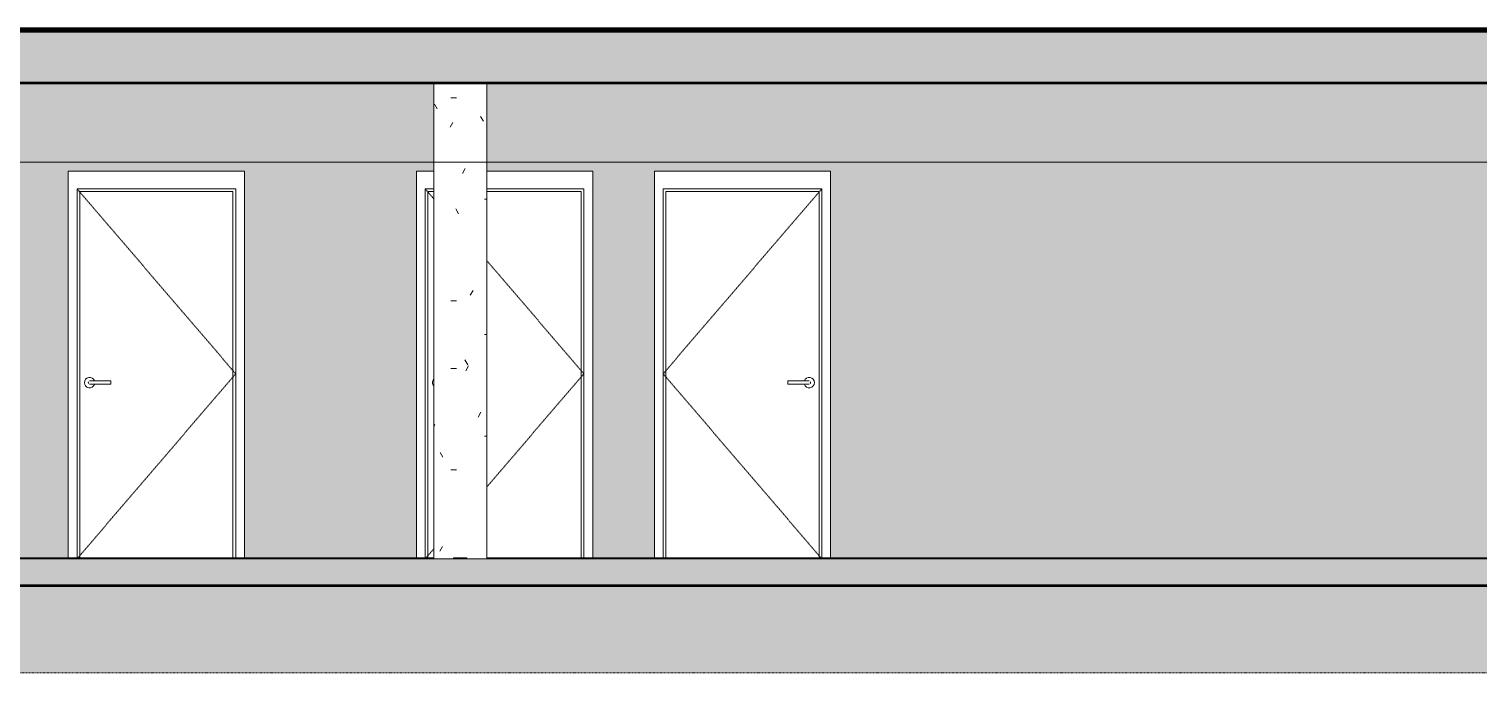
# Model space of a CAD drawing. Header units: inches. Extents: x -4169 to 885, y -251 to 585.
# Drawn here: x -3252.2 to -2923.4, y -145.9 to 0.3 of the extents above; entities that cross this region are included whole.
import ezdxf

# ---------------------------------------------------------------- set-up
doc = ezdxf.new("R2010")
doc.units = ezdxf.units.IN
doc.header["$MEASUREMENT"] = 0
for name, pattern in [('Aligning Line 1_8_', [0.25, 0.125, -0.125]), ('Dash 1_16_', [0.125, 0.0625, -0.0625]), ('Grid Line 1_2_', [0.875, 0.5, -0.125, 0.125, -0.125])]:
    doc.linetypes.add(name, pattern=pattern)
for name, color, linetype, lineweight in [('0-1', 7, 'Continuous', 5), ('0-4', 10, 'Continuous', 13), ('A-DOOR-1', 7, 'Dash 1_16_', 9), ('A-DOOR-2', 7, 'Continuous', 9), ('A-DOOR-FRAM-1', 7, 'Continuous', 9), ('A-FLOR-1', 192, 'Continuous', 50), ('A-FLOR-LEVL-1', 51, 'Grid Line 1_2_', 9), ('A-FLOR-PATT-1', 8, 'Continuous', 9), ('A-GENM-1', 7, 'Continuous', 9), ('C-BLDG-PADS-1', 253, 'Continuous', 9), ('C-BLDG-PADS-2', 10, 'Continuous', 13), ('C-TOPO', 7, 'Continuous', 9), ('C-TOPO-1', 250, 'Continuous', 50), ('G-ANNO-SYMB', 111, 'Aligning Line 1_8_', 9), ('G-ANNO-SYMB-1', 147, 'Aligning Line 1_8_', 9), ('S-COLS', 52, 'Continuous', 9)]:
    doc.layers.add(name, color=color, linetype=linetype, lineweight=lineweight)
doc.layers.add('A-AREA-PATT-3', color=7, linetype='Continuous', lineweight=9, transparency=1)
pattern_1 = [(0, (0, 0), (24, 24), [24, -24]), (0, (0, 9), (24, 24), [24, -24]), (0, (0, 18), (24, 24), [24, -24]), (90, (3, 21), (-24, 24), [24, -24]), (90, (12, 21), (-24, 24), [24, -24]), (90, (21, 21), (-24, 24), [24, -24])]
pattern_2 = [(50, (0, 0), (27.5427, -2.40992), [2.88, -31.68]), (355, (0, 0), (-5.32784, 28.88427), [2.304, -25.344]), (100.451, (2.295, -0.2), (22.21532, 26.47393), [2.448, -26.924]), (46.184, (0, 7.68), (40.98187, -6.35642), [4.32, -47.52]), (96.636, (3.415, 7.15), (35.89075, 37.4062), [3.671, -40.386]), (351.184, (0, 7.68), (35.89097, 37.4062), [3.456, -38.016]), (21, (3.84, 5.76), (22.92104, -15.46073), [2.88, -31.68]), (326, (3.84, 5.76), (9.34353, 27.84574), [2.304, -25.344]), (71.451, (5.75, 4.472), (32.26477, 12.38442), [2.448, -26.924]), (37.5, (0, 0), (0.466855, 12.782707), [1.267, -23.77, 1.267, -24.461, -25.44]), (37.5, (0, 0), (0.466855, 12.782707), [-50.765, 1.267, -24.173]), (7.5, (0, 0), (10.10159, 15.14509), [1.267, -13.402, 1.267, -23.194, -9.696]), (7.5, (0, 0), (10.10159, 15.14509), [-39.13, 1.267, -8.429]), (327.5, (-8.563, 0), (20.49916, -0.86578), [1.267, -8.333, 1.267, -28.685, -39.744]), (327.5, (-8.563, 0), (20.49916, -0.86578), [-39.552, 1.267, -38.477]), (317.5, (-12.403, 0), (22.39478, 3.84429), [1.267, -11.213, 1.267, -18.624, -28.224]), (317.5, (-12.403, 0), (22.39478, 3.84429), [-32.371, 1.267, -26.957])]

# ---------------------------------------------------------------- blocks, each defined once
blk = doc.blocks.new('CTR - 2nd Phase_rvt-1-BUILDING ELEVATION - COURTYARD - LOOKING EAST')
at = {"layer": 'A-FLOR-LEVL-1'}
for p, q in [((-4168.71, 0), (-1856.66, 0)), ((-4168.71, -30), (-1856.66, -30)), ((-4168.71, -120), (-1856.66, -120))]:
    blk.add_line(p, q, dxfattribs=at)
blk = doc.blocks.new('CTR  - Topography_rvt-1-BUILDING ELEVATION - COURTYARD - LOOKING EAST')
at = {"layer": 'C-BLDG-PADS-1'}
h = blk.add_hatch(dxfattribs=at)
h.set_pattern_fill('FP_2', color=256, style=0, pattern_type=2)
h.set_pattern_definition(pattern_2)
h.paths.add_polyline_path([(-1953.33, -126), (-1953.33, -120), (-3824.32, -120), (-3824.32, -126), (-2019.54, -126)], flags=0)
at = {"layer": 'C-TOPO'}
h = blk.add_hatch(dxfattribs=at)
h.set_pattern_fill('FP_18', color=256, style=0, pattern_type=2)
h.set_pattern_definition(pattern_1)
h.paths.add_polyline_path([(-2946.94, -145.91), (-1953.33, -145.91), (-1953.33, -126.01), (-3824.32, -126.01), (-3824.32, -145.91), (-3012.68, -145.91)], flags=0)
at = {"layer": 'A-FLOR-LEVL-1'}
for p, q in [((-4168.71, 0), (-1856.66, 0)), ((-4168.71, -120), (-1856.66, -120))]:
    blk.add_line(p, q, dxfattribs=at)
at = {"layer": 'C-BLDG-PADS-2'}
for p, q in [((-1953.33, -120), (-3824.32, -120)), ((-3824.32, -126), (-1953.33, -126))]:
    blk.add_line(p, q, dxfattribs=at)
at = {"layer": 'C-TOPO'}
blk.add_line((-2865.37, -126.01), (-3824.32, -126.01), dxfattribs=at)
at = {"layer": 'C-TOPO-1'}
blk.add_line((-3824.32, -126.01), (-2865.37, -126.01), dxfattribs=at)
at = {"layer": 'G-ANNO-SYMB-1'}
blk.add_line((-1953.33, 0), (-4072.02, 0), dxfattribs=at)
blk = doc.blocks.new('Parking_Stall_Multiple - STANDARD-1892915-BUILDING ELEVATION - COURTYARD - LOOKING EAST')
at = {"layer": 'A-GENM-1'}
for p, q in [((-3261.82, -119.75), (-3160.32, -119.75)), ((-3155.82, -119.75), (-3152.82, -119.75)), ((-3155.82, -119.75), (-3155.82, -120)), ((-3155.82, -119.75), (-3152.82, -119.75)), ((-3155.82, -120), (-3155.82, -119.75)), ((-3152.82, -120), (-3152.82, -119.75)), ((-3152.82, -120), (-3152.82, -119.75)), ((-3148.32, -119.75), (-3046.82, -119.75)), ((-3046.82, -119.75), (-3043.82, -119.75)), ((-3046.82, -119.75), (-3046.82, -120)), ((-3046.82, -119.75), (-3043.82, -119.75)), ((-3046.82, -120), (-3046.82, -119.75)), ((-3043.82, -119.75), (-2937.82, -119.75)), ((-3043.82, -120), (-3043.82, -119.75)), ((-3043.82, -120), (-3043.82, -119.75)), ((-2937.82, -119.75), (-2934.82, -119.75)), ((-2937.82, -119.75), (-2937.82, -120)), ((-2937.82, -119.75), (-2934.82, -119.75)), ((-2937.82, -120), (-2937.82, -119.75)), ((-2934.82, -119.75), (-2833.32, -119.75)), ((-2934.82, -120), (-2934.82, -119.75)), ((-2934.82, -120), (-2934.82, -119.75))]:
    blk.add_line(p, q, dxfattribs=at)
blk = doc.blocks.new('HOLLOW METAL - UNIT DOOR-1950124-BUILDING ELEVATION - COURTYARD - LOOKING EAST')
at = {"layer": 'A-DOOR-1'}
for p, q in [((-3320.27, -36), (-3284.27, -78)), ((-3284.27, -78), (-3320.06, -119.75))]:
    blk.add_line(p, q, dxfattribs=at)
at = {"layer": 'A-DOOR-2'}
for p, q in [((-3312.6, -79.61), (-3316.73, -79.61)), ((-3316.73, -80.39), (-3312.6, -80.39)), ((-3312.6, -79.61), (-3312.6, -80)), ((-3312.6, -80), (-3312.6, -80.39))]:
    blk.add_line(p, q, dxfattribs=at)
at = {"layer": 'A-DOOR-2', "flags": 128}
for points in [[(-3316.73, -79.61), (-3316.75, -79.61), (-3316.78, -79.61), (-3316.8, -79.61), (-3316.82, -79.61), (-3316.85, -79.61), (-3316.87, -79.61), (-3316.89, -79.61), (-3316.92, -79.61), (-3316.94, -79.61), (-3316.96, -79.61), (-3316.98, -79.61), (-3317, -79.61), (-3317.02, -79.61), (-3317.04, -79.61), (-3317.06, -79.61), (-3317.08, -79.61), (-3317.1, -79.61), (-3317.12, -79.61), (-3317.14, -79.61), (-3317.15, -79.61), (-3317.17, -79.61), (-3317.19, -79.61), (-3317.2, -79.61), (-3317.21, -79.61), (-3317.23, -79.61), (-3317.24, -79.61), (-3317.25, -79.61), (-3317.26, -79.61), (-3317.27, -79.61), (-3317.28, -79.61), (-3317.29, -79.61), (-3317.3, -79.61), (-3317.3, -79.61), (-3317.31, -79.61), (-3317.31, -79.61), (-3317.32, -79.61), (-3317.32, -79.61), (-3317.32, -79.61), (-3317.32, -79.61)], [(-3317.32, -80.39), (-3317.32, -80.39), (-3317.32, -80.39), (-3317.32, -80.39), (-3317.31, -80.39), (-3317.31, -80.39), (-3317.3, -80.39), (-3317.3, -80.39), (-3317.29, -80.39), (-3317.28, -80.39), (-3317.27, -80.39), (-3317.26, -80.39), (-3317.25, -80.39), (-3317.24, -80.39), (-3317.23, -80.39), (-3317.22, -80.39), (-3317.2, -80.39), (-3317.19, -80.39), (-3317.17, -80.39), (-3317.16, -80.39), (-3317.14, -80.39), (-3317.12, -80.39), (-3317.11, -80.39), (-3317.09, -80.39), (-3317.07, -80.39), (-3317.05, -80.39), (-3317.03, -80.39), (-3317.01, -80.39), (-3316.99, -80.39), (-3316.97, -80.39), (-3316.94, -80.39), (-3316.92, -80.39), (-3316.9, -80.39), (-3316.88, -80.39), (-3316.85, -80.39), (-3316.83, -80.39), (-3316.81, -80.39), (-3316.78, -80.39), (-3316.76, -80.39), (-3316.74, -80.39), (-3316.73, -80.39)]]:
    blk.add_lwpolyline(points, dxfattribs=at)
at = {"layer": 'A-DOOR-2'}
for centre, radius, start, end in [((-3317.42, -80), 1.18, 19.6343, 180), ((-3317.42, -80), 1.18, 180, 340.4367), ((-3317.32, -80), 0.394, 150, 180), ((-3317.32, -80), 0.394, 180, 209.3252), ((-3317.32, -80), 0.394, 90, 105), ((-3317.32, -80), 0.394, 255, 270)]:
    blk.add_arc(centre, radius, start, end, dxfattribs=at)
at = {"layer": 'A-DOOR-FRAM-1'}
for p, q in [((-3282.27, -32), (-3322.27, -32)), ((-3322.27, -32), (-3322.27, -119.75)), ((-3282.27, -32), (-3282.27, -119.75)), ((-3320.27, -36), (-3284.27, -36)), ((-3320.27, -119.75), (-3320.27, -36)), ((-3284.27, -36), (-3284.27, -119.75)), ((-3319.65, -36.62), (-3284.9, -36.62)), ((-3319.65, -119.75), (-3319.65, -36.62)), ((-3284.9, -36.62), (-3284.9, -119.75))]:
    blk.add_line(p, q, dxfattribs=at)
blk = doc.blocks.new('HOLLOW METAL - UNIT DOOR-V17-BUILDING ELEVATION - COURTYARD - LOOKING EAST')
at = {"layer": 'A-DOOR-1'}
for p, q in [((-3162.27, -36), (-3160.32, -38.28)), ((-3148.32, -52.28), (-3126.27, -78)), ((-3126.27, -78), (-3148.32, -103.72)), ((-3160.32, -117.72), (-3162.06, -119.75))]:
    blk.add_line(p, q, dxfattribs=at)
at = {"layer": 'A-DOOR-2'}
for start, end in [(140.5243, 180), (180, 219.4757)]:
    blk.add_arc((-3159.42, -80), 1.18, start, end, dxfattribs=at)
at = {"layer": 'A-DOOR-FRAM-1'}
for p, q in [((-3160.32, -32), (-3164.27, -32)), ((-3164.27, -32), (-3164.27, -119.75)), ((-3124.27, -32), (-3148.32, -32)), ((-3124.27, -32), (-3124.27, -119.75)), ((-3162.27, -36), (-3160.32, -36)), ((-3162.27, -119.75), (-3162.27, -36)), ((-3148.32, -36), (-3126.27, -36)), ((-3126.27, -36), (-3126.27, -119.75)), ((-3161.65, -36.62), (-3160.32, -36.62)), ((-3161.65, -119.75), (-3161.65, -36.62)), ((-3148.32, -36.62), (-3126.9, -36.62)), ((-3126.9, -36.62), (-3126.9, -119.75))]:
    blk.add_line(p, q, dxfattribs=at)
blk = doc.blocks.new('HOLLOW METAL - UNIT DOOR-1970601-BUILDING ELEVATION - COURTYARD - LOOKING EAST')
at = {"layer": 'A-DOOR-1'}
for p, q in [((-3072.27, -36), (-3108.27, -78)), ((-3108.27, -78), (-3072.49, -119.75))]:
    blk.add_line(p, q, dxfattribs=at)
at = {"layer": 'A-DOOR-2'}
for p, q in [((-3075.82, -79.61), (-3079.95, -79.61)), ((-3079.95, -80), (-3079.95, -79.61)), ((-3079.95, -80.39), (-3079.95, -80)), ((-3079.95, -80.39), (-3075.82, -80.39))]:
    blk.add_line(p, q, dxfattribs=at)
at = {"layer": 'A-DOOR-2', "flags": 128}
for points in [[(-3075.23, -79.61), (-3075.23, -79.61), (-3075.23, -79.61), (-3075.23, -79.61), (-3075.23, -79.61), (-3075.24, -79.61), (-3075.24, -79.61), (-3075.25, -79.61), (-3075.26, -79.61), (-3075.27, -79.61), (-3075.27, -79.61), (-3075.28, -79.61), (-3075.29, -79.61), (-3075.31, -79.61), (-3075.32, -79.61), (-3075.33, -79.61), (-3075.34, -79.61), (-3075.36, -79.61), (-3075.37, -79.61), (-3075.39, -79.61), (-3075.41, -79.61), (-3075.42, -79.61), (-3075.44, -79.61), (-3075.46, -79.61), (-3075.48, -79.61), (-3075.5, -79.61), (-3075.52, -79.61), (-3075.54, -79.61), (-3075.56, -79.61), (-3075.58, -79.61), (-3075.6, -79.61), (-3075.63, -79.61), (-3075.65, -79.61), (-3075.67, -79.61), (-3075.69, -79.61), (-3075.72, -79.61), (-3075.74, -79.61), (-3075.76, -79.61), (-3075.79, -79.61), (-3075.81, -79.61), (-3075.82, -79.61)], [(-3075.82, -80.39), (-3075.79, -80.39), (-3075.77, -80.39), (-3075.75, -80.39), (-3075.72, -80.39), (-3075.7, -80.39), (-3075.68, -80.39), (-3075.65, -80.39), (-3075.63, -80.39), (-3075.61, -80.39), (-3075.59, -80.39), (-3075.57, -80.39), (-3075.55, -80.39), (-3075.52, -80.39), (-3075.5, -80.39), (-3075.48, -80.39), (-3075.47, -80.39), (-3075.45, -80.39), (-3075.43, -80.39), (-3075.41, -80.39), (-3075.39, -80.39), (-3075.38, -80.39), (-3075.36, -80.39), (-3075.35, -80.39), (-3075.33, -80.39), (-3075.32, -80.39), (-3075.31, -80.39), (-3075.3, -80.39), (-3075.29, -80.39), (-3075.28, -80.39), (-3075.27, -80.39), (-3075.26, -80.39), (-3075.25, -80.39), (-3075.25, -80.39), (-3075.24, -80.39), (-3075.24, -80.39), (-3075.23, -80.39), (-3075.23, -80.39), (-3075.23, -80.39), (-3075.23, -80.39)]]:
    blk.add_lwpolyline(points, dxfattribs=at)
at = {"layer": 'A-DOOR-2'}
for centre, radius, start, end in [((-3075.13, -80), 1.18, 0, 160.3657), ((-3075.13, -80), 1.18, 199.5633, 0), ((-3075.23, -80), 0.394, 75, 90), ((-3075.23, -80), 0.394, 270, 285), ((-3075.23, -80), 0.394, 0, 30), ((-3075.23, -80), 0.394, 330, 0)]:
    blk.add_arc(centre, radius, start, end, dxfattribs=at)
at = {"layer": 'A-DOOR-FRAM-1'}
for p, q in [((-3110.27, -119.75), (-3110.27, -32)), ((-3070.27, -32), (-3110.27, -32)), ((-3070.27, -119.75), (-3070.27, -32)), ((-3108.27, -119.75), (-3108.27, -36)), ((-3108.27, -36), (-3072.27, -36)), ((-3072.27, -36), (-3072.27, -119.75)), ((-3107.65, -119.75), (-3107.65, -36.62)), ((-3107.65, -36.62), (-3072.9, -36.62)), ((-3072.9, -36.62), (-3072.9, -119.75))]:
    blk.add_line(p, q, dxfattribs=at)
blk = doc.blocks.new('CTR - 1st Phase - Common Walls_rvt-1-BUILDING ELEVATION - COURTYARD - LOOKING EAST')
at = {"layer": 'A-AREA-PATT-3'}
h = blk.add_hatch(color=256, dxfattribs=at)
h.paths.add_polyline_path([(-3819.32, -120), (-3809.82, -120), (-3809.82, -119.75), (-3647, -119.75), (-3647, -32), (-3607, -32), (-3607, -119.75), (-3487.32, -119.75), (-3487.32, -12), (-3819.32, -12), (-3819.32, -119.29)], flags=0)
h.paths.add_polyline_path([(-2640.57, -120), (-2506.32, -120), (-2506.32, -12), (-2821.32, -12), (-2821.32, -120), (-2691.52, -120), (-2691.52, -32), (-2651.52, -32), (-2651.52, -120)], flags=0)
h.paths.add_polyline_path([(-1953.82, -120), (-1953.33, -120), (-1953.33, -12), (-2167.32, -12), (-2167.32, -119.75), (-1953.82, -119.75)], flags=0)
h.paths.add_polyline_path([(-3475.32, -119.75), (-3416.09, -119.75), (-3416.05, -119.47), (-3405.69, -117.13), (-3405.68, -117.16), (-3405.33, -117.05), (-3405.2, -116.87), (-3405.15, -116.62), (-3405.15, -114.02), (-3406.93, -114.02), (-3406.93, -113.7), (-3408, -113.49), (-3408.83, -113.22), (-3409.49, -112.93), (-3421.39, -107.32), (-3425.72, -105.31), (-3426.63, -104.72), (-3427.33, -103.82), (-3427.39, -103.57), (-3427.36, -102.98), (-3427.28, -102.37), (-3427.11, -102.08), (-3426.95, -102.05), (-3413.64, -101.98), (-3413.14, -101.94), (-3410.87, -101.92), (-3410.17, -101.83), (-3409.46, -101.66), (-3408.86, -101.41), (-3408.22, -101.02), (-3407.51, -100.43), (-3406.43, -99.1), (-3405.29, -97.14), (-3404.74, -95.97), (-3403.83, -93.62), (-3403.23, -91.78), (-3402.96, -90.93), (-3402.55, -90.44), (-3401.89, -90.21), (-3400.46, -90.37), (-3398.63, -90.64), (-3396.02, -91.18), (-3395.7, -91.2), (-3394.62, -91.24), (-3393.17, -91.17), (-3391.98, -90.98), (-3391.32, -90.74), (-3391.14, -90.59), (-3391.09, -90.45), (-3391.04, -90.26), (-3390.82, -90.23), (-3388.95, -90.51), (-3388.95, -95.22), (-3389.07, -98.01), (-3389.31, -100.59), (-3389.33, -101.07), (-3378.28, -101.97), (-3375, -101.87), (-3374.29, -101.77), (-3373.35, -101.49), (-3372.61, -101.05), (-3371.9, -100.43), (-3371.08, -99.38), (-3370.53, -98.44), (-3369.91, -97.25), (-3369.23, -95.65), (-3368.63, -93.96), (-3367.53, -90.61), (-3367.22, -90.21), (-3366.9, -89.96), (-3366.55, -89.79), (-3366.26, -89.72), (-3366.02, -89.72), (-3363.51, -90), (-3362.68, -90.39), (-3362.49, -90.56), (-3362.6, -93.41), (-3362.81, -96.11), (-3363.11, -98.35), (-3363.54, -100.52), (-3363.79, -101.46), (-3364.09, -102.44), (-3364.44, -103.39), (-3364.84, -104.33), (-3365.29, -105.21), (-3365.79, -106.06), (-3366.34, -106.88), (-3366.98, -107.68), (-3367.66, -108.42), (-3368.4, -109.11), (-3369.16, -109.73), (-3370.14, -110.41), (-3371.19, -111.03), (-3372.3, -111.58), (-3373.6, -112.14), (-3374.65, -112.5), (-3375.72, -112.83), (-3376.62, -113.12), (-3376.58, -116.73), (-3376.45, -117.02), (-3376.39, -117.1), (-3376.25, -117.13), (-3372.69, -117.67), (-3361.35, -119.51), (-3361.31, -119.75), (-3322.27, -119.75), (-3322.27, -32), (-3282.27, -32), (-3282.27, -119.75), (-3243.27, -119.75), (-3243.27, -32), (-3203.27, -32), (-3203.27, -119.75), (-3164.27, -119.75), (-3164.27, -32), (-3160.32, -32), (-3160.32, -12), (-3475.32, -12), (-3475.32, -103.85)], flags=0)
h.paths.add_polyline_path([(-3389.54, -119.75), (-3389.5, -119.47), (-3378.73, -116.99), (-3378.61, -116.81), (-3378.58, -116.62), (-3378.61, -113.31), (-3391.83, -108.06), (-3392.71, -109.15), (-3393.74, -110.18), (-3394.84, -111.03), (-3397.15, -112.32), (-3398.32, -112.82), (-3400.45, -113.52), (-3400.97, -113.63), (-3401.36, -113.72), (-3401.36, -114.02), (-3403.17, -114.02), (-3403.15, -116.69), (-3403.17, -116.71), (-3402.97, -117.02), (-3402.78, -117.13), (-3401.65, -117.34), (-3394.61, -118.92), (-3392.21, -119.47), (-3392.17, -119.75), (-3389.54, -119.75)], flags=0)
h.paths.add_polyline_path([(-2865.37, -119.75), (-2833.32, -119.75), (-2833.32, -12), (-3148.32, -12), (-3148.32, -32), (-3124.27, -32), (-3124.23, -119.75), (-3110.27, -119.75), (-3110.27, -32), (-3070.27, -32), (-3070.27, -119.75), (-2880.26, -119.75)], flags=0)
h.paths.add_polyline_path([(-3410.76, -119.75), (-3396.25, -119.75), (-3402.95, -118.55), (-3403.11, -118.8), (-3403.17, -118.81), (-3403.21, -118.88), (-3405.25, -118.88), (-3405.29, -118.72), (-3405.39, -118.56), (-3412.02, -119.75), (-3410.78, -119.75)], flags=0)
h.paths.add_polyline_path([(-3385.9, -119.75), (-3363.35, -119.75), (-3376.55, -118.05), (-3376.56, -118.13), (-3376.62, -118.38), (-3376.62, -118.87), (-3378.58, -118.87), (-3378.62, -118.19), (-3383.26, -119.02), (-3387.15, -119.75), (-3386.24, -119.75)], flags=0)
h.paths.add_polyline_path([(-2494.32, -119.75), (-2179.32, -119.75), (-2179.32, -12), (-2494.32, -12), (-2494.32, -61.79)], flags=0)
h.paths.add_polyline_path([(-3404, -118.46), (-3404, -118.41), (-3404.08, -118.43)], flags=0)
h.paths.add_polyline_path([(-3376.98, -118.15), (-3376.79, -118.08), (-3376.83, -118.06), (-3376.94, -118.12)], flags=0)
h.paths.add_polyline_path([(-3376.7, -118.05), (-3376.72, -118.03), (-3376.7, -118.05)], flags=0)
h.paths.add_polyline_path([(-3404.65, -117.11), (-3404.81, -117.15), (-3404.68, -117.12)], flags=0)
h.paths.add_polyline_path([(-3403.69, -117.11), (-3404.74, -117.15), (-3404.68, -117.17), (-3404.29, -117.13), (-3403.69, -117.13)], flags=0)
h.paths.add_polyline_path([(-3403.18, -117.25), (-3403.69, -117.11), (-3403.69, -117.16), (-3403.31, -117.22)], flags=0)
h.paths.add_polyline_path([(-3402.59, -117.18), (-3402.59, -117.18), (-3402.66, -117.17)], flags=0)
h.paths.add_polyline_path([(-3405.39, -117.11), (-3405.61, -117.15), (-3405.42, -117.12)], flags=0)
h.paths.add_polyline_path([(-3405.37, -117.11), (-3405.61, -117.15), (-3405.39, -117.12)], flags=0)
h.paths.add_polyline_path([(-3405.36, -117.03), (-3405.2, -116.84), (-3405.22, -116.93), (-3405.35, -117.02)], flags=0)
h.paths.add_polyline_path([(-3369.27, -109.69), (-3368.73, -109.24), (-3369.23, -109.66)], flags=0)
h.paths.add_polyline_path([(-3364.93, -104.24), (-3364.77, -103.85), (-3364.87, -104.09)], flags=0)
h.paths.add_polyline_path([(-3364.34, -103.04), (-3364.13, -102.45), (-3364.33, -103.01)], flags=0)
h.paths.add_polyline_path([(-3364.13, -102.36), (-3364.03, -101.98), (-3364.13, -102.36)], flags=0)
h.paths.add_polyline_path([(-3363.71, -100.7), (-3363.47, -99.7), (-3363.71, -100.68)], flags=0)
h.paths.add_polyline_path([(-3389.98, -98.17), (-3389.84, -97.06), (-3389.98, -98.15)], flags=0)
at = {"layer": 'A-FLOR-LEVL-1'}
for p, q in [((-4168.71, 0), (-1856.66, 0)), ((-4168.71, -30), (-1856.66, -30)), ((-4168.71, -120), (-1856.66, -120))]:
    blk.add_line(p, q, dxfattribs=at)
at = {"layer": 'G-ANNO-SYMB-1'}
blk.add_line((-1953.33, 0), (-4072.02, 0), dxfattribs=at)
at = {"layer": '0-4'}
for name, p in [('HOLLOW METAL - UNIT DOOR-1950124-BUILDING ELEVATION - COURTYARD - LOOKING EAST', (79, 0)), ('HOLLOW METAL - UNIT DOOR-V17-BUILDING ELEVATION - COURTYARD - LOOKING EAST', (0, 0)), ('HOLLOW METAL - UNIT DOOR-1970601-BUILDING ELEVATION - COURTYARD - LOOKING EAST', (0, 0)), ('Parking_Stall_Multiple - STANDARD-1892915-BUILDING ELEVATION - COURTYARD - LOOKING EAST', (0, 0))]:
    blk.add_blockref(name, p, dxfattribs=at)
blk = doc.blocks.new('Concrete-Rectangular-Column - ONE-V1-BUILDING ELEVATION - COURTYARD - LOOKING EAST')
at = {"layer": 'S-COLS'}
h = blk.add_hatch(dxfattribs=at)
h.set_pattern_fill('FP_3', color=256, style=0, pattern_type=2)
h.set_pattern_definition([(0, (0, 0), (30.72, 7.68), [1.267, -21.773, 1.267, -21.773, -122.88]), (0, (0, 0), (30.72, 7.68), [-46.08, 1.267, -44.813, 1.267, -21.773, -53.76]), (0, (0, 0), (30.72, 7.68), [-115.2, 1.267, -14.093, 1.267, -37.133]), (120, (11.52, 3.84), (-22.011075, 22.7643), [1.267, -21.773, 1.267, -21.773, -122.88]), (120, (11.52, 3.84), (-22.011075, 22.7643), [-46.08, 1.267, -44.813, 1.267, -21.773, -53.76]), (120, (11.52, 3.84), (-22.011075, 22.7643), [-115.2, 1.267, -14.093, 1.267, -37.133]), (240, (15.36, 19.2), (-8.708925, -30.4443), [1.267, -21.773, 1.267, -21.773, -122.88]), (240, (15.36, 19.2), (-8.708925, -30.4443), [-46.08, 1.267, -44.813, 1.267, -21.773, -53.76]), (240, (15.36, 19.2), (-8.708925, -30.4443), [-115.2, 1.267, -14.093, 1.267, -37.133])])
h.paths.add_polyline_path([(-3148.32, -120), (-3148.32, -12), (-3160.32, -12), (-3160.32, -120), (-3155.82, -120), (-3155.82, -119.75), (-3152.82, -119.75), (-3152.82, -120)], flags=0)
for p, q in [((-3160.32, -12), (-3160.32, -120)), ((-3148.32, -12), (-3148.32, -120))]:
    blk.add_line(p, q, dxfattribs=at)

msp = doc.modelspace()

# ---------------------------------------------------------------- hatches: boundary and pattern name
at = {"layer": 'A-FLOR-PATT-1'}
h = msp.add_hatch(dxfattribs=at)
h.set_pattern_fill('FP_2', color=256, style=0, pattern_type=2)
h.set_pattern_definition(pattern_2)
h.paths.add_polyline_path([(-2847.15, -12), (-1953.33, -12), (-1953.33, 0), (-3962.72, 0), (-3962.72, -12), (-2880.26, -12)], flags=0)
h = msp.add_hatch(dxfattribs=at)
h.set_pattern_fill('FP_24', color=256, style=0, pattern_type=2)
h.set_pattern_definition(pattern_1)
h.paths.add_polyline_path([(-3399.86, 0), (-1953.33, 0), (-1953.33, 0.25), (-3399.86, 0.25)], flags=0)

# ---------------------------------------------------------------- linework, layer by layer
at = {"layer": 'A-FLOR-1'}
for p, q in [((-1953.33, 0), (-3829.32, 0)), ((-1953.33, 0.25), (-3399.86, 0.25)), ((-3399.86, -0.25), (-1953.33, -0.25)), ((-3962.72, -12), (-1953.33, -12))]:
    msp.add_line(p, q, dxfattribs=at)
at = {"layer": 'A-FLOR-LEVL-1'}
for p, q in [((-4167.96, 0), (-1857.41, 0)), ((-4167.96, -30), (-1857.41, -30)), ((-4167.96, -120), (-1857.41, -120))]:
    msp.add_line(p, q, dxfattribs=at)
at = {"layer": 'G-ANNO-SYMB'}
for p, q in [((-1953.33, 0), (-4072.02, 0)), ((-1953.33, -145.84), (-4072.02, -145.84))]:
    msp.add_line(p, q, dxfattribs=at)

# ---------------------------------------------------------------- block references
at = {"layer": '0-1'}
for name in ['CTR - 2nd Phase_rvt-1-BUILDING ELEVATION - COURTYARD - LOOKING EAST', 'CTR - 1st Phase - Common Walls_rvt-1-BUILDING ELEVATION - COURTYARD - LOOKING EAST', 'CTR  - Topography_rvt-1-BUILDING ELEVATION - COURTYARD - LOOKING EAST']:
    msp.add_blockref(name, (0, 0), dxfattribs=at)
at = {"layer": 'S-COLS'}
msp.add_blockref('Concrete-Rectangular-Column - ONE-V1-BUILDING ELEVATION - COURTYARD - LOOKING EAST', (0, 0), dxfattribs=at)

doc.saveas('drawing.dxf')
